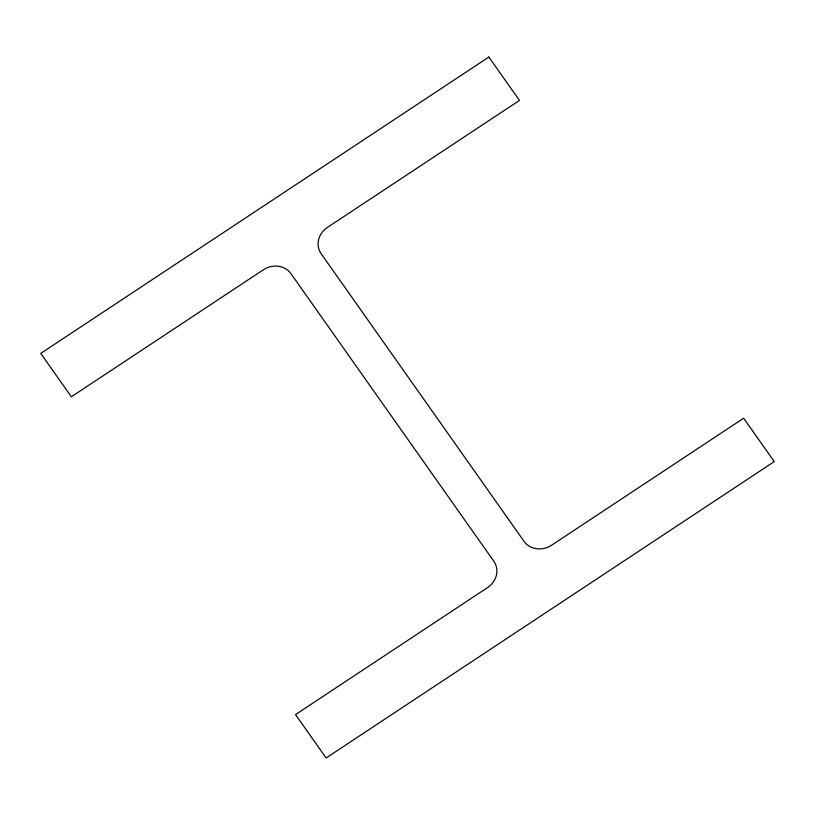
<?xml version="1.0" encoding="UTF-8"?>
<svg xmlns="http://www.w3.org/2000/svg" width="815" height="815" viewBox="0 0 815 815"><rect width="100%" height="100%" fill="white"/><g stroke="black" fill="none" stroke-linecap="round" stroke-linejoin="round"><path stroke-width="1.22" d="M488.868 57.03L40.75 353.404L71.353 396.783L263.408 269.765A20.334 18.47 -25.2 0 1 290.996 273.708L493.829 561.25A20.334 18.47 -25.2 0 1 487.584 587.574L295.529 714.592L326.132 757.97L774.25 461.596L743.647 418.217L551.592 545.235A20.334 18.47 -25.2 0 1 524.004 541.292L321.171 253.75A20.334 18.47 -25.2 0 1 327.416 227.426L519.471 100.408L488.868 57.03"/></g></svg>
